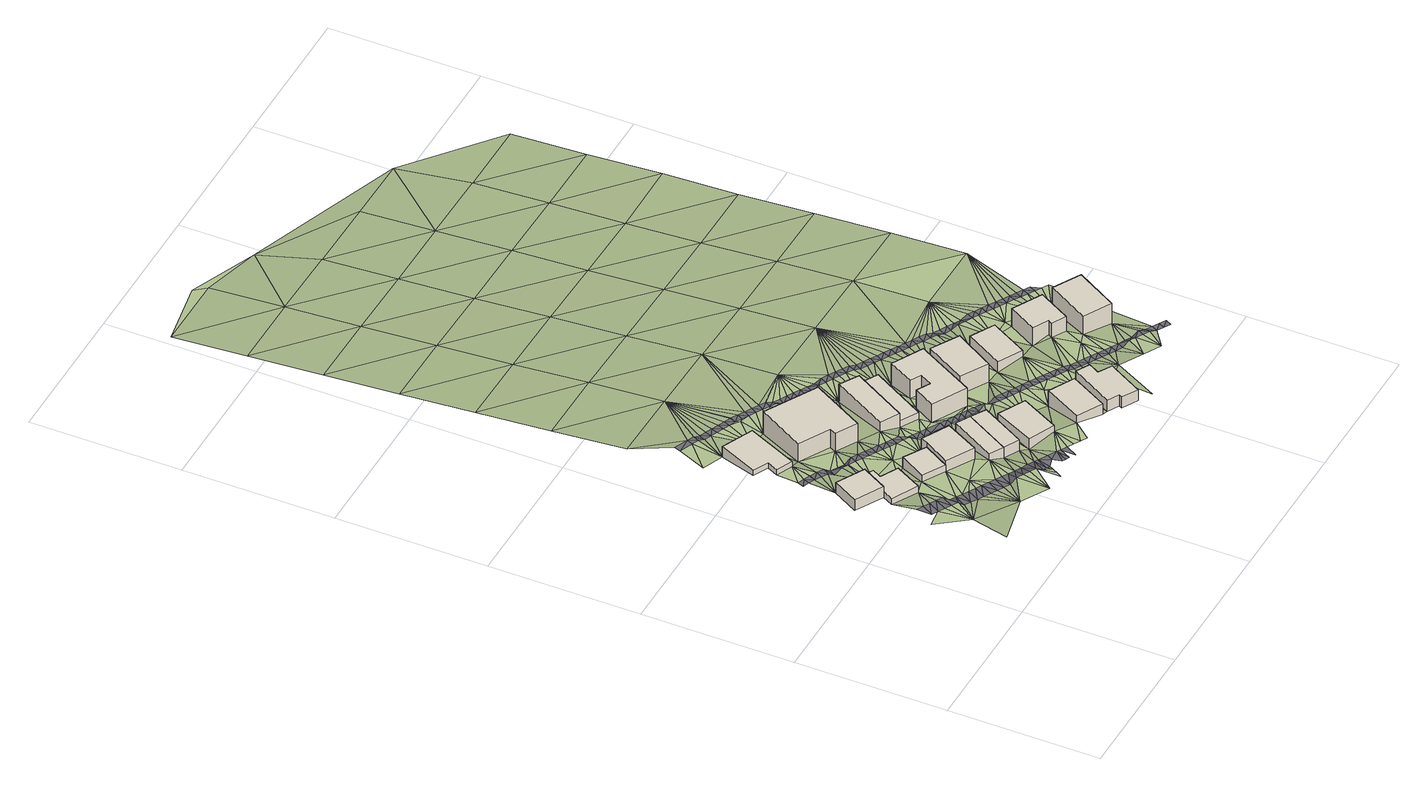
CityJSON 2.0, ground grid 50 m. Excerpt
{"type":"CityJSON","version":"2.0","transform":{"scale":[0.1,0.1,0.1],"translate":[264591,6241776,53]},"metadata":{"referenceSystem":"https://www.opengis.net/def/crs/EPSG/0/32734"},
"CityObjects":{
"building1":{"type":"Building","geometry":[{"type":"MultiSurface","lod":"1","boundaries":[[[0,1,2,3]],[[1,4,5,2]],[[4,6,7,5]],[[6,0,3,7]],[[3,2,5,7]]]}]},
"building2":{"type":"Building","geometry":[{"type":"MultiSurface","lod":"1","boundaries":[[[6,8,9,10]],[[8,11,12,9]],[[11,13,14,12]],[[13,15,16,14]],[[15,17,18,16]],[[17,0,19,18]],[[0,6,10,19]],[[10,9,12,14,16,18,19]]]}]},
"building3":{"type":"Building","geometry":[{"type":"MultiSurface","lod":"1","boundaries":[[[20,21,22,23]],[[21,24,25,22]],[[24,26,27,25]],[[26,28,29,27]],[[28,30,31,29]],[[30,20,23,31]],[[23,22,25,27,29,31]]]}]},
"building4":{"type":"Building","geometry":[{"type":"MultiSurface","lod":"1","boundaries":[[[32,33,34,35]],[[33,36,37,34]],[[36,38,39,37]],[[38,32,35,39]],[[35,34,37,39]]]}]},
"building5":{"type":"Building","geometry":[{"type":"MultiSurface","lod":"1","boundaries":[[[38,40,41,42]],[[40,43,44,41]],[[43,45,46,44]],[[45,32,47,46]],[[32,38,42,47]],[[42,41,44,46,47]]]}]},
"building6":{"type":"Building","geometry":[{"type":"MultiSurface","lod":"1","boundaries":[[[48,49,50,51]],[[49,52,53,50]],[[52,54,55,53]],[[54,56,57,55]],[[56,58,59,57]],[[58,48,51,59]],[[51,50,53,55,57,59]]]}]},
"building7":{"type":"Building","geometry":[{"type":"MultiSurface","lod":"1","boundaries":[[[60,61,62,63]],[[61,64,65,62]],[[64,66,67,65]],[[66,60,63,67]],[[63,62,65,67]]]}]},
"building8":{"type":"Building","geometry":[{"type":"MultiSurface","lod":"1","boundaries":[[[66,68,69,67]],[[68,70,71,69]],[[70,60,63,71]],[[60,66,67,63]],[[67,69,71,63]]]}]},
"building9":{"type":"Building","geometry":[{"type":"MultiSurface","lod":"1","boundaries":[[[72,73,74,75]],[[73,76,77,74]],[[76,78,79,77]],[[78,72,75,79]],[[75,74,77,79]]]}]},
"building10":{"type":"Building","geometry":[{"type":"MultiSurface","lod":"1","boundaries":[[[80,81,82,83]],[[81,84,85,82]],[[84,86,87,85]],[[86,80,83,87]],[[83,82,85,87]]]}]},
"building11":{"type":"Building","geometry":[{"type":"MultiSurface","lod":"1","boundaries":[[[80,86,88,89]],[[86,90,91,88]],[[90,92,93,91]],[[92,80,89,93]],[[89,88,91,93]]]}]},
"building12":{"type":"Building","geometry":[{"type":"MultiSurface","lod":"1","boundaries":[[[94,95,96,97]],[[95,98,99,96]],[[98,100,101,99]],[[100,94,97,101]],[[97,96,99,101]]]}]},
"building13":{"type":"Building","geometry":[{"type":"MultiSurface","lod":"1","boundaries":[[[102,103,104,105]],[[103,106,107,104]],[[106,108,109,107]],[[108,110,111,109]],[[110,112,113,111]],[[112,114,115,113]],[[114,116,117,115]],[[116,102,105,117]],[[105,104,107,109,111,113,115,117]]]}]},
"building14":{"type":"Building","geometry":[{"type":"MultiSurface","lod":"1","boundaries":[[[118,119,120,121]],[[119,122,123,120]],[[122,124,125,123]],[[124,126,127,125]],[[126,128,129,127]],[[128,130,131,129]],[[130,132,133,131]],[[132,118,121,133]],[[121,120,123,125,127,129,131,133]]]}]},
"building15":{"type":"Building","geometry":[{"type":"MultiSurface","lod":"1","boundaries":[[[134,135,136,137]],[[135,138,139,136]],[[138,140,141,139]],[[140,134,137,141]],[[137,136,139,141]]]}]},
"building16":{"type":"Building","geometry":[{"type":"MultiSurface","lod":"1","boundaries":[[[142,143,144,145]],[[143,146,147,144]],[[146,148,149,147]],[[148,142,145,149]],[[145,144,147,149]]]}]},
"building17":{"type":"Building","geometry":[{"type":"MultiSurface","lod":"1","boundaries":[[[150,151,152,153]],[[151,154,155,152]],[[154,156,157,155]],[[156,158,159,157]],[[158,160,161,159]],[[160,150,153,161]],[[153,152,155,157,159,161]]]}]},
"building18":{"type":"Building","geometry":[{"type":"MultiSurface","lod":"1","boundaries":[[[162,163,164,165]],[[163,166,167,164]],[[166,168,169,167]],[[168,162,165,169]],[[165,164,167,169]]]}]},
"terrain1":{"type":"TINRelief","geometry":[{"type":"CompositeSurface","lod":"1","boundaries":[[[170,171,172]],[[173,174,172]],[[172,175,170]],[[172,176,175]],[[177,178,8]],[[176,172,179]],[[179,172,180]],[[172,181,180]],[[178,11,8]],[[182,11,178]],[[181,172,183]],[[172,174,183]],[[182,184,11]],[[185,11,184]],[[11,185,186]],[[187,188,1]],[[174,189,183]],[[1,190,187]],[[36,186,191]],[[186,36,11]],[[189,174,192]],[[193,1,0]],[[190,1,193]],[[194,192,174]],[[174,195,194]],[[196,197,30]],[[30,28,196]],[[191,198,38]],[[36,13,11]],[[199,198,200]],[[174,201,195]],[[30,197,202]],[[17,15,13]],[[203,174,204]],[[191,38,36]],[[200,205,199]],[[202,206,30]],[[207,193,0]],[[174,203,201]],[[30,206,208]],[[199,205,209]],[[17,210,0]],[[199,38,198]],[[0,211,207]],[[209,212,199]],[[0,210,211]],[[33,13,36]],[[199,212,213]],[[208,52,30]],[[208,214,52]],[[215,203,204]],[[13,216,17]],[[214,217,52]],[[17,218,210]],[[215,204,219]],[[220,221,21]],[[218,17,222]],[[221,220,223]],[[219,204,224]],[[33,216,13]],[[222,17,216]],[[199,213,64]],[[38,199,40]],[[56,217,225]],[[226,64,213]],[[30,52,20]],[[217,56,52]],[[56,225,227]],[[226,228,64]],[[229,230,231]],[[224,232,233]],[[199,64,40]],[[220,21,234]],[[235,64,228]],[[227,236,56]],[[216,237,222]],[[238,224,233]],[[45,216,33]],[[234,21,239]],[[233,240,238]],[[56,236,241]],[[242,237,216]],[[32,45,33]],[[243,238,240]],[[54,52,56]],[[240,244,243]],[[245,239,21]],[[245,21,20]],[[235,246,66]],[[244,247,243]],[[248,242,216]],[[66,64,235]],[[246,249,66]],[[216,250,248]],[[52,49,20]],[[251,216,45]],[[252,58,241]],[[241,58,56]],[[250,216,251]],[[253,58,252]],[[68,249,254]],[[245,20,255]],[[58,253,256]],[[249,68,66]],[[229,231,257]],[[78,254,258]],[[61,40,64]],[[45,259,251]],[[260,255,20]],[[229,257,261]],[[258,262,78]],[[263,259,45]],[[264,260,20]],[[78,68,254]],[[84,256,265]],[[231,266,257]],[[256,84,58]],[[20,49,267]],[[262,268,78]],[[263,45,269]],[[269,45,43]],[[40,61,43]],[[84,265,270]],[[257,266,271]],[[267,264,20]],[[84,270,272]],[[257,271,273]],[[273,274,257]],[[275,68,78]],[[276,72,268]],[[269,43,277]],[[278,264,267]],[[72,78,268]],[[267,49,279]],[[272,86,84]],[[280,86,272]],[[276,281,72]],[[257,274,282]],[[43,283,277]],[[267,284,278]],[[43,61,283]],[[285,261,286]],[[280,287,86]],[[288,72,281]],[[49,289,279]],[[257,282,290]],[[284,267,279]],[[291,72,288]],[[292,86,287]],[[58,84,81]],[[293,289,49]],[[290,294,257]],[[76,275,78]],[[275,70,68]],[[294,295,257]],[[61,296,283]],[[49,297,293]],[[257,295,298]],[[286,261,257]],[[48,297,49]],[[90,86,292]],[[61,60,299]],[[90,292,300]],[[98,291,301]],[[61,299,296]],[[302,257,298]],[[98,72,291]],[[58,81,48]],[[76,70,275]],[[303,114,300]],[[300,114,90]],[[299,60,304]],[[305,285,306]],[[303,307,114]],[[60,70,308]],[[308,304,60]],[[309,114,307]],[[48,310,297]],[[112,90,114]],[[311,310,48]],[[308,70,312]],[[285,286,306]],[[98,95,72]],[[76,313,70]],[[116,114,309]],[[311,48,314]],[[312,70,315]],[[314,48,316]],[[72,95,73]],[[317,315,70]],[[309,318,116]],[[313,76,73]],[[48,319,316]],[[48,81,320]],[[321,322,323]],[[324,325,302]],[[313,317,70]],[[257,302,325]],[[318,326,116]],[[90,112,92]],[[48,320,319]],[[327,328,305]],[[329,322,321]],[[324,323,325]],[[330,116,326]],[[112,110,106]],[[329,331,322]],[[330,332,116]],[[313,73,333]],[[334,322,331]],[[320,81,335]],[[325,286,257]],[[106,92,112]],[[110,108,106]],[[305,306,327]],[[336,333,73]],[[334,337,322]],[[81,80,338]],[[335,81,339]],[[135,116,332]],[[336,73,340]],[[341,73,95]],[[322,337,342]],[[81,338,339]],[[332,343,135]],[[94,100,126]],[[73,341,340]],[[342,344,322]],[[323,322,325]],[[92,106,103]],[[344,345,322]],[[346,347,328]],[[80,348,338]],[[92,349,80]],[[345,350,322]],[[138,343,351]],[[95,352,341]],[[116,135,102]],[[80,349,348]],[[135,343,138]],[[353,352,95]],[[94,353,95]],[[354,322,350]],[[351,355,138]],[[286,356,306]],[[126,124,94]],[[328,327,346]],[[138,355,357]],[[92,358,349]],[[138,357,359]],[[92,103,360]],[[353,361,352]],[[362,358,92]],[[94,124,353]],[[356,286,325]],[[353,363,361]],[[92,364,362]],[[363,353,365]],[[366,347,367]],[[365,353,124]],[[102,135,134]],[[359,368,143]],[[360,364,92]],[[359,143,138]],[[369,103,102]],[[143,368,370]],[[103,369,360]],[[124,371,365]],[[327,306,372]],[[354,373,322]],[[367,347,346]],[[118,122,119]],[[374,371,124]],[[375,124,122]],[[373,354,376]],[[374,124,375]],[[146,370,377]],[[378,379,118]],[[322,373,325]],[[380,373,376]],[[146,143,370]],[[140,138,143]],[[146,377,381]],[[102,382,369]],[[306,356,372]],[[102,134,383]],[[380,384,373]],[[122,118,379]],[[385,375,122]],[[381,386,146]],[[382,102,387]],[[388,373,384]],[[122,389,385]],[[146,386,390]],[[387,102,383]],[[388,391,373]],[[389,122,392]],[[390,393,146]],[[122,379,392]],[[346,327,394]],[[383,134,395]],[[373,391,396]],[[366,367,397]],[[143,142,140]],[[395,134,398]],[[396,399,373]],[[134,140,400]],[[366,397,401]],[[398,134,400]],[[402,373,399]],[[356,325,403]],[[379,404,392]],[[394,327,372]],[[154,146,393]],[[402,405,373]],[[406,404,379]],[[158,393,407]],[[405,408,373]],[[379,409,406]],[[158,407,410]],[[325,373,403]],[[373,408,411]],[[140,412,400]],[[413,140,142]],[[414,410,415]],[[379,416,417]],[[379,417,409]],[[140,413,412]],[[393,158,154]],[[346,418,367]],[[414,415,419]],[[146,154,148]],[[419,420,414]],[[158,410,414]],[[421,413,142]],[[422,417,416]],[[414,420,423]],[[372,356,424]],[[418,346,394]],[[142,425,421]],[[416,426,422]],[[142,148,427]],[[416,428,429]],[[142,427,425]],[[429,426,416]],[[158,156,154]],[[423,430,163]],[[414,423,163]],[[431,411,432]],[[356,403,424]],[[148,154,151]],[[163,430,433]],[[160,158,414]],[[431,432,434]],[[435,429,428]],[[414,163,160]],[[397,367,436]],[[437,431,434]],[[427,148,438]],[[439,435,428]],[[373,411,440]],[[148,151,441]],[[431,437,442]],[[148,443,438]],[[401,397,436]],[[428,444,439]],[[166,433,445]],[[446,394,372]],[[163,433,166]],[[148,441,447]],[[431,442,448]],[[447,443,148]],[[367,418,449]],[[445,450,166]],[[451,431,448]],[[450,452,166]],[[403,373,440]],[[163,162,160]],[[431,451,453]],[[446,372,424]],[[452,454,166]],[[367,449,436]],[[441,151,150]],[[453,455,431]],[[447,441,456]],[[457,166,454]],[[440,411,431]],[[431,455,458]],[[441,459,456]],[[162,150,160]],[[458,460,431]],[[441,461,459]],[[150,462,441]],[[418,394,463]],[[166,457,464]],[[460,465,431]],[[461,441,462]],[[466,431,465]],[[467,424,403]],[[394,446,463]],[[150,468,462]],[[150,162,469]],[[168,166,464]],[[470,468,150]],[[470,150,469]],[[440,467,403]],[[471,449,418]],[[469,162,472]],[[162,473,472]],[[168,474,162]],[[424,475,446]],[[162,474,473]],[[476,431,466]],[[418,463,471]],[[466,477,476]],[[476,477,478]],[[436,449,479]],[[431,476,440]],[[478,480,476]],[[424,467,475]],[[480,481,476]],[[482,476,481]],[[463,446,483]],[[449,471,479]],[[467,440,484]],[[483,446,475]],[[476,484,440]],[[471,463,485]],[[486,475,467]],[[485,463,483]],[[479,487,436]],[[467,484,486]],[[471,487,479]],[[483,475,488]],[[489,471,485]],[[486,488,475]],[[489,487,471]],[[490,485,483]],[[488,490,483]],[[491,489,485]],[[490,491,485]],[[489,492,487]],[[491,492,489]]]}]},
"road1":{"type":"Road","geometry":[{"type":"MultiSurface","lod":"1","boundaries":[[[178,177,493]],[[493,170,182]],[[178,493,182]],[[184,170,175]],[[182,170,184]],[[175,176,184]],[[176,185,184]],[[179,185,176]],[[179,186,185]],[[180,191,179]],[[186,179,191]],[[181,191,180]],[[181,198,191]],[[200,181,183]],[[181,200,198]],[[189,205,183]],[[183,205,200]],[[189,192,209]],[[189,209,205]],[[209,192,194]],[[212,209,194]],[[212,194,195]],[[212,195,213]],[[213,195,201]],[[201,226,213]],[[201,203,228]],[[228,226,201]],[[235,203,215]],[[203,235,228]],[[215,219,246]],[[235,215,246]],[[219,224,246]],[[224,249,246]],[[254,224,238]],[[224,254,249]],[[238,243,254]],[[247,258,243]],[[254,243,258]],[[494,258,247]],[[258,494,262]],[[495,268,494]],[[495,496,268]],[[262,494,268]],[[497,268,496]],[[268,497,276]],[[276,498,281]]]}]},
"road2":{"type":"Road","geometry":[{"type":"MultiSurface","lod":"1","boundaries":[[[499,197,196]],[[499,188,197]],[[188,187,197]],[[187,202,197]],[[206,202,187]],[[206,187,208]],[[187,190,208]],[[193,208,190]],[[214,208,193]],[[193,207,214]],[[207,217,214]],[[211,217,207]],[[225,217,211]],[[225,211,210]],[[227,225,210]],[[227,210,236]],[[218,236,210]],[[236,218,241]],[[218,222,241]],[[222,237,241]],[[237,252,241]],[[237,242,252]],[[253,252,242]],[[242,256,253]],[[248,256,242]],[[265,256,248]],[[248,250,265]],[[250,251,265]],[[251,270,265]],[[259,270,251]],[[270,259,272]],[[263,272,259]],[[272,263,280]],[[269,280,263]],[[280,269,287]],[[287,269,292]],[[269,277,292]],[[292,277,300]],[[300,277,283]],[[283,303,300]],[[303,283,296]],[[296,307,303]],[[307,296,299]],[[307,299,309]],[[299,304,309]],[[309,304,318]],[[318,304,308]],[[308,326,318]],[[326,308,312]],[[315,326,312]],[[326,315,330]],[[315,317,330]],[[317,332,330]],[[332,317,343]],[[343,317,313]],[[313,333,343]],[[333,351,343]],[[336,351,333]],[[355,351,336]],[[355,336,357]],[[336,340,357]],[[341,357,340]],[[341,359,357]],[[359,341,368]],[[352,368,341]],[[361,368,352]],[[368,361,370]],[[370,361,363]],[[377,370,363]],[[363,365,377]],[[365,381,377]],[[365,371,381]],[[386,381,371]],[[386,371,390]],[[390,371,374]],[[374,375,390]],[[393,390,375]],[[375,407,393]],[[407,375,385]],[[407,385,389]],[[410,407,389]],[[392,410,389]],[[410,392,415]],[[415,392,419]],[[392,404,419]],[[404,420,419]],[[406,420,404]],[[406,409,420]],[[423,420,409]],[[409,430,423]],[[430,409,417]],[[433,430,417]],[[417,422,433]],[[422,426,433]],[[445,433,426]],[[450,445,426]],[[429,450,426]],[[450,429,452]],[[435,452,429]],[[452,435,439]],[[454,452,439]],[[439,444,454]],[[444,457,454]],[[500,457,444]],[[501,500,444]],[[500,501,502]],[[503,502,501]]]}]},
"road3":{"type":"Road","geometry":[{"type":"MultiSurface","lod":"1","boundaries":[[[223,231,230]],[[223,220,231]],[[231,220,234]],[[231,234,266]],[[239,266,234]],[[266,239,271]],[[271,239,245]],[[245,273,271]],[[245,274,273]],[[255,274,245]],[[260,274,255]],[[260,282,274]],[[282,260,264]],[[290,282,264]],[[290,264,278]],[[294,290,278]],[[294,278,295]],[[298,295,278]],[[284,298,278]],[[279,298,284]],[[302,298,279]],[[279,289,302]],[[324,302,289]],[[324,289,293]],[[293,323,324]],[[293,321,323]],[[321,293,297]],[[321,297,329]],[[297,310,329]],[[311,329,310]],[[311,331,329]],[[331,311,334]],[[334,311,314]],[[334,314,337]],[[337,314,316]],[[316,342,337]],[[319,342,316]],[[319,320,342]],[[342,320,344]],[[320,335,344]],[[335,345,344]],[[335,350,345]],[[350,335,339]],[[350,339,354]],[[354,339,338]],[[354,338,376]],[[338,348,376]],[[348,349,376]],[[380,376,349]],[[349,384,380]],[[358,384,349]],[[358,388,384]],[[388,358,362]],[[362,391,388]],[[364,391,362]],[[391,364,360]],[[391,360,396]],[[369,396,360]],[[399,396,369]],[[399,369,402]],[[369,382,402]],[[405,402,382]],[[405,382,387]],[[405,387,408]],[[387,383,408]],[[383,395,408]],[[411,408,395]],[[395,432,411]],[[432,395,398]],[[398,400,432]],[[400,434,432]],[[434,400,437]],[[437,400,412]],[[412,442,437]],[[413,442,412]],[[442,413,421]],[[442,421,448]],[[448,421,451]],[[451,421,425]],[[451,425,453]],[[425,427,453]],[[453,427,455]],[[455,427,438]],[[455,438,443]],[[458,455,443]],[[458,443,460]],[[460,443,447]],[[460,447,465]],[[465,447,456]],[[465,456,466]],[[456,459,466]],[[466,459,477]],[[477,459,461]],[[477,461,462]],[[478,477,462]],[[478,462,480]],[[480,462,468]],[[468,470,480]],[[480,470,481]],[[481,470,482]],[[470,469,482]],[[469,472,482]],[[472,504,482]],[[473,504,472]]]}]}
},
"vertices":[
[142,583,191],[50,633,191],[50,633,232],[142,583,232],[3,548,191],[3,548,232],[95,498,191],[95,498,232],
[76,462,191],[76,462,213],[95,498,213],[162,417,188],[162,417,213],[210,507,172],[210,507,213],[153,537,172],[153,537,213],[169,568,172],[169,568,213],[142,583,213],
[199,978,140],[94,1025,151],[94,1025,192],[199,978,192],[35,894,173],[35,894,192],[86,871,173],[86,871,192],[69,834,173],[69,834,192],[123,810,173],[123,810,192],
[333,474,172],[260,517,172],[260,517,213],[333,474,213],[209,430,188],[209,430,213],[283,387,188],[283,387,213],
[373,337,188],[373,337,230],[283,387,230],[432,449,153],[432,449,230],[343,496,172],[343,496,230],[333,474,230],
[426,874,138],[255,969,140],[255,969,225],[426,874,225],[168,812,156],[168,812,225],[268,757,156],[268,757,225],[257,736,156],[257,736,225],[328,697,156],[328,697,225],
[516,421,171],[471,446,153],[471,446,212],[516,421,212],[387,295,188],[387,295,212],[432,270,171],[432,270,212],
[483,244,171],[483,244,212],[564,392,171],[564,392,212],
[586,180,190],[652,308,158],[652,308,212],[586,180,212],[563,354,171],[563,354,212],[499,220,171],[499,220,212],
[545,798,138],[484,834,138],[484,834,207],[545,798,207],[380,648,172],[380,648,207],[442,615,153],[442,615,207],
[442,615,179],[545,798,179],[501,582,153],[501,582,179],[604,765,138],[604,765,179],
[802,220,158],[717,265,158],[717,265,216],[802,220,216],[650,139,190],[650,139,216],[734,94,175],[734,94,216],
[723,675,140],[621,730,138],[621,730,222],[723,675,222],[575,646,153],[575,646,222],[610,627,153],[610,627,222],[588,587,153],[588,587,222],[543,611,153],[543,611,222],[505,541,153],[505,541,222],[617,480,153],[617,480,222],
[902,146,166],[858,171,175],[858,171,216],[902,146,216],[878,207,158],[878,207,216],[834,232,158],[834,232,216],[753,89,175],[753,89,216],[791,68,175],[791,68,216],[786,58,175],[786,58,216],[837,29,175],[837,29,216],
[747,664,140],[668,530,140],[668,530,209],[747,664,209],[758,478,140],[758,478,209],[836,612,140],[836,612,209],
[877,599,140],[808,474,140],[808,474,181],[877,599,181],[887,430,158],[887,430,181],[956,556,135],[956,556,181],
[1117,479,135],[1020,532,135],[1020,532,204],[1117,479,204],[968,438,135],[968,438,204],[1019,410,150],[1019,410,204],[1011,396,150],[1011,396,204],[1057,371,150],[1057,371,204],
[1142,459,135],[1064,319,150],[1064,319,219],[1142,459,219],[1154,270,142],[1154,270,219],[1232,409,142],[1232,409,219],
[88,317,209],[26,308,209],[100,207,209],[57,77,223],[240,122,204],[109,305,209],[129,294,209],[69,378,209],[89,366,209],[150,282,209],[170,271,188],[191,260,188],[110,355,209],[211,248,188],[130,344,209],[151,332,209],[171,321,188],[97,725,173],[76,733,173],[231,237,188],[118,713,173],[192,309,188],[252,225,188],[139,701,173],[272,214,188],[293,203,188],[63,762,173],[84,753,173],[212,298,188],[277,308,188],[232,287,188],[313,191,188],[106,745,173],[334,180,204],[331,71,204],[253,275,188],[107,744,173],[161,690,156],[129,733,173],[273,264,188],[203,666,172],[182,678,172],[294,252,188],[314,241,188],[150,721,173],[354,168,204],[277,557,172],[171,709,156],[225,654,172],[375,157,204],[110,1130,151],[26,1053,151],[246,642,172],[65,1148,151],[395,146,204],[193,697,156],[335,230,188],[214,685,156],[355,218,188],[26,1302,131],[73,1169,151],[118,1151,151],[410,74,190],[420,91,190],[132,1121,151],[376,207,188],[236,673,172],[268,630,172],[415,134,190],[155,1112,140],[429,108,190],[257,661,172],[289,618,172],[427,128,190],[434,116,190],[178,1103,140],[396,196,188],[437,122,190],[311,606,172],[416,184,190],[332,594,172],[353,582,172],[278,649,172],[300,637,172],[437,173,190],[200,1094,140],[321,625,172],[277,1302,124],[449,166,190],[375,570,172],[223,1085,140],[26,1550,110],[478,150,190],[396,559,172],[246,1076,140],[343,613,172],[141,1141,151],[277,1053,140],[507,134,190],[418,547,153],[364,602,172],[163,1132,140],[385,590,172],[186,1123,140],[208,1114,140],[527,308,171],[519,127,190],[439,535,153],[267,1067,140],[310,1043,140],[407,578,153],[540,115,190],[231,1105,140],[460,523,153],[288,1055,140],[26,1798,89],[277,1550,106],[428,566,153],[560,104,190],[332,1031,140],[254,1096,140],[581,92,190],[450,554,153],[353,1019,140],[276,1087,140],[278,1087,140],[503,499,153],[375,1007,140],[299,1075,140],[525,487,153],[471,542,153],[602,81,190],[321,1062,140],[514,518,153],[546,475,153],[26,2046,69],[277,1798,84],[535,506,153],[567,463,153],[557,494,153],[397,994,140],[418,982,129],[589,451,153],[653,416,158],[440,970,129],[610,439,153],[462,958,129],[632,428,171],[578,483,153],[483,946,129],[505,933,129],[386,1026,140],[527,1053,129],[364,1038,140],[343,1050,140],[527,1302,115],[599,471,153],[277,2046,64],[26,2295,50],[407,1014,129],[621,459,153],[429,1001,129],[642,447,153],[674,404,158],[451,989,129],[527,921,138],[696,392,158],[472,977,129],[570,897,138],[548,909,138],[717,380,158],[739,368,158],[494,965,129],[664,435,140],[516,953,129],[537,940,129],[277,2295,45],[26,2543,31],[591,885,138],[613,873,138],[559,928,138],[685,423,158],[760,356,158],[777,308,158],[581,916,138],[706,411,158],[527,1550,96],[728,399,158],[635,860,138],[749,387,158],[700,824,130],[781,344,158],[656,848,130],[803,332,158],[678,836,130],[824,320,158],[26,2791,12],[277,2543,28],[771,375,158],[721,812,130],[792,363,158],[846,308,158],[527,1798,76],[777,1053,120],[867,297,158],[888,285,158],[602,904,138],[814,352,158],[882,6,175],[968,156,166],[624,892,138],[835,340,158],[743,799,130],[786,775,130],[646,879,138],[910,273,150],[856,328,158],[765,787,130],[667,867,130],[931,261,150],[878,316,158],[689,855,130],[953,249,150],[899,304,158],[527,2046,57],[808,763,130],[711,843,130],[277,2791,10],[830,751,130],[732,831,130],[851,738,130],[245,2829,10],[754,819,130],[777,1302,104],[974,237,150],[775,806,130],[995,225,150],[921,292,150],[797,794,130],[1017,213,150],[942,280,150],[819,782,130],[873,726,130],[895,714,130],[1027,308,150],[963,268,150],[1045,112,166],[1038,201,150],[527,2295,40],[985,256,150],[1006,244,150],[916,702,123],[1060,189,150],[1028,232,150],[777,1550,85],[938,690,123],[1081,178,166],[959,677,135],[1100,83,166],[1102,166,166],[1049,221,150],[1027,805,123],[840,770,130],[1070,209,150],[862,758,130],[1124,154,166],[476,2740,5],[884,745,130],[981,665,135],[1145,142,166],[1027,1053,113],[1027,557,135],[905,733,123],[1003,653,135],[1167,130,157],[1092,197,150],[777,1798,67],[1024,641,135],[927,721,123],[527,2543,23],[1113,185,150],[949,709,123],[1135,173,166],[970,697,123],[1156,161,157],[992,684,123],[1046,629,135],[1177,149,157],[1014,672,135],[1068,616,135],[1035,660,135],[1089,604,135],[1111,592,135],[777,2046,51],[1205,293,142],[1057,648,135],[1078,636,135],[1027,1302,95],[1133,580,135],[1176,556,133],[1154,568,133],[777,2295,35],[1198,543,133],[1219,531,133],[1241,519,133],[1027,1550,74],[1277,805,120],[1100,623,135],[1122,611,135],[777,2543,18],[1143,599,135],[1165,587,133],[1187,575,133],[1027,1798,58],[1277,1053,108],[1027,2046,44],[1277,1302,90],[1001,2542,14],[1277,1550,71],[1027,2295,30],[1277,1798,60],[1277,2046,43],[1277,2295,28],
[68,328,209],[467,131,190],[475,101,190],[486,95,190],[498,88,190],[518,77,190],
[55,741,173],[1199,137,157],[1188,118,157],[1220,125,157],[1210,106,157],
[1208,563,133]
]}
